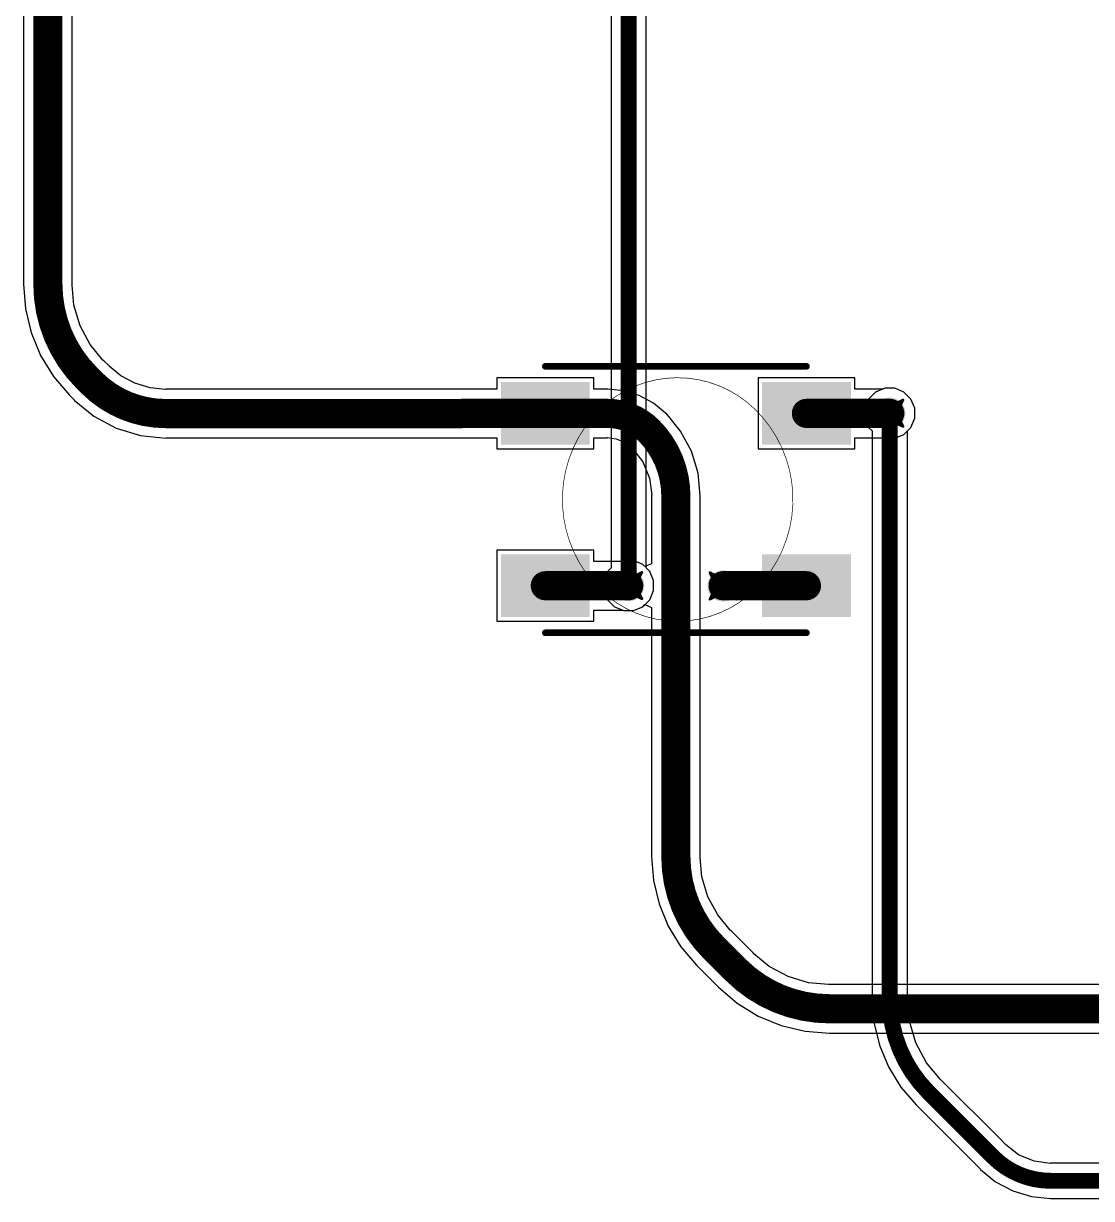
# Model space of a CAD drawing. Header units: inches. Extents: x -11 to 1110, y -7 to 455.
# Drawn here: x 615.97 to 636.42, y 104.83 to 127.33 of the extents above; entities that cross this region are included whole.
import ezdxf

# ---------------------------------------------------------------- set-up
doc = ezdxf.new("R2010")
doc.units = ezdxf.units.IN
for name, color, linetype in [('Bottom Layer', 5, 'Continuous'), ('Drill Drawing', 1, 'Continuous'), ('Mechanical 7', 56, 'Continuous'), ('Top Layer', 1, 'Continuous'), ('Top Overlay', 2, 'Continuous'), ('Top Paste', 8, 'Continuous'), ('Top Solder', 216, 'Continuous'), ('Via Holes', 16, 'Continuous')]:
    doc.layers.add(name, color=color, linetype=linetype)

msp = doc.modelspace()

# ---------------------------------------------------------------- hatches: boundary and pattern name
at = {"layer": 'Bottom Layer'}
h = msp.add_hatch(color=5, dxfattribs=at)
edge = h.paths.add_edge_path()
edge.add_arc((632.553, 119.865), 0.3, 0, 360)
h = msp.add_hatch(color=5, dxfattribs=at)
edge = h.paths.add_edge_path()
edge.add_arc((627.553, 116.565), 0.3, 0, 360)
h = msp.add_hatch(color=5, dxfattribs=at)
edge = h.paths.add_edge_path()
edge.add_arc((629.362, 116.558), 0.3, 0, 360)
at = {"layer": 'Top Layer'}
for points in [[(625.207, 120.362), (626.707, 120.362), (626.707, 119.362), (625.207, 119.362)], [(631.707, 119.362), (630.207, 119.362), (630.207, 120.362), (631.707, 120.362)], [(625.207, 117.062), (626.707, 117.062), (626.707, 116.062), (625.207, 116.062)], [(630.207, 117.062), (631.707, 117.062), (631.707, 116.062), (630.207, 116.062)]]:
    msp.add_hatch(color=1, dxfattribs=at).paths.add_polyline_path(points)
h = msp.add_hatch(color=1, dxfattribs=at)
edge = h.paths.add_edge_path()
edge.add_arc((632.553, 119.865), 0.3, 0, 360)
h = msp.add_hatch(color=1, dxfattribs=at)
edge = h.paths.add_edge_path()
edge.add_arc((627.553, 116.565), 0.3, 0, 360)
h = msp.add_hatch(color=1, dxfattribs=at)
edge = h.paths.add_edge_path()
edge.add_arc((629.362, 116.558), 0.3, 0, 360)
at = {"layer": 'Top Paste'}
for points in [[(625.207, 120.362), (626.707, 120.362), (626.707, 119.362), (625.207, 119.362)], [(631.707, 119.362), (630.207, 119.362), (630.207, 120.362), (631.707, 120.362)], [(625.207, 117.062), (626.707, 117.062), (626.707, 116.062), (625.207, 116.062)], [(630.207, 117.062), (631.707, 117.062), (631.707, 116.062), (630.207, 116.062)]]:
    msp.add_hatch(color=8, dxfattribs=at).paths.add_polyline_path(points)
at = {"layer": 'Top Solder'}
for points in [[(625.106, 120.463), (626.809, 120.463), (626.809, 119.26), (625.106, 119.26)], [(631.809, 119.26), (630.106, 119.26), (630.106, 120.463), (631.809, 120.463)], [(625.106, 117.163), (626.809, 117.163), (626.809, 115.96), (625.106, 115.96)], [(630.106, 117.163), (631.809, 117.163), (631.809, 115.96), (630.106, 115.96)]]:
    msp.add_hatch(color=216, dxfattribs=at).paths.add_polyline_path(points)
at = {"layer": 'Via Holes'}
h = msp.add_hatch(color=7, dxfattribs=at)
edge = h.paths.add_edge_path()
edge.add_arc((632.553, 119.865), 0.15, 0, 360)
h = msp.add_hatch(color=7, dxfattribs=at)
edge = h.paths.add_edge_path()
edge.add_arc((627.553, 116.565), 0.15, 0, 360)
h = msp.add_hatch(color=7, dxfattribs=at)
edge = h.paths.add_edge_path()
edge.add_arc((629.362, 116.558), 0.15, 0, 360)

# ---------------------------------------------------------------- linework, layer by layer
at = {"layer": 'Bottom Layer'}
for p, q in [((627.216, 128.702), (627.216, 116.904)), ((627.89, 116.904), (627.89, 128.702)), ((632.282, 120.27), (632.148, 120.136)), ((632.458, 120.343), (632.282, 120.27)), ((632.648, 120.343), (632.458, 120.343)), ((632.824, 120.27), (632.648, 120.343)), ((632.958, 120.136), (632.824, 120.27)), ((632.148, 120.136), (632.075, 119.96)), ((632.075, 119.96), (632.075, 119.77)), ((633.031, 119.96), (632.958, 120.136)), ((633.031, 119.77), (633.031, 119.96)), ((632.075, 119.77), (632.148, 119.594)), ((632.958, 119.594), (633.031, 119.77)), ((632.148, 119.594), (632.216, 119.526)), ((632.216, 119.526), (632.216, 108.655)), ((632.89, 119.526), (632.958, 119.594)), ((632.89, 108.655), (632.89, 119.526)), ((627.148, 116.836), (627.075, 116.66)), ((627.216, 116.904), (627.148, 116.836)), ((627.958, 116.836), (627.89, 116.904)), ((628.031, 116.66), (627.958, 116.836)), ((627.075, 116.66), (627.075, 116.47)), ((628.031, 116.47), (628.031, 116.66)), ((627.075, 116.47), (627.148, 116.294)), ((627.958, 116.294), (628.031, 116.47)), ((627.148, 116.294), (627.282, 116.16)), ((627.282, 116.16), (627.458, 116.087)), ((627.648, 116.087), (627.824, 116.16)), ((627.824, 116.16), (627.958, 116.294)), ((627.458, 116.087), (627.648, 116.087)), ((632.216, 108.655), (632.214, 108.655)), ((632.214, 108.655), (632.249, 108.205)), ((632.887, 108.64), (632.89, 108.655)), ((632.928, 108.224), (632.887, 108.64)), ((633.053, 107.81), (632.928, 108.224)), ((632.249, 108.205), (632.355, 107.765)), ((633.257, 107.428), (633.053, 107.81)), ((632.355, 107.765), (632.528, 107.348)), ((632.528, 107.348), (632.764, 106.963)), ((633.523, 107.105), (633.257, 107.428)), ((633.535, 107.097), (633.523, 107.105)), ((632.764, 106.963), (633.057, 106.619)), ((634.683, 105.949), (633.535, 107.097)), ((633.057, 106.619), (633.059, 106.621)), ((633.059, 106.621), (634.295, 105.385)), ((634.771, 105.861), (634.683, 105.949)), ((634.865, 105.783), (634.771, 105.861)), ((635.021, 105.664), (634.865, 105.783)), ((635.317, 105.542), (635.021, 105.664)), ((635.621, 105.501), (635.317, 105.542)), ((634.295, 105.385), (634.293, 105.383)), ((634.293, 105.383), (634.58, 105.148)), ((634.295, 105.385), (634.295, 105.385)), ((635.633, 105.504), (635.621, 105.501)), ((636.997, 105.504), (635.633, 105.504)), ((634.58, 105.148), (634.908, 104.972)), ((634.908, 104.972), (635.264, 104.864)), ((635.264, 104.864), (635.633, 104.828)), ((635.633, 104.828), (635.633, 104.831)), ((635.633, 104.831), (636.997, 104.831))]:
    msp.add_line(p, q, dxfattribs=at)
for points in [[(627.553, 116.565, 0.305, 0.305, 0), (627.553, 128.702, 0.305, 0.305, 0)], [(632.553, 108.655, 0.305, 0.305, 0), (632.553, 119.865, 0.305, 0.305, 0)], [(633.297, 106.859, 0.305, 0.305, -0.198912), (632.553, 108.655, 0.305, 0.305, 0)], [(633.297, 106.859, 0.305, 0.305, 0), (634.533, 105.623, 0.305, 0.305, 0)], [(635.633, 105.167, 0.305, 0.305, -0.198912), (634.533, 105.623, 0.305, 0.305, 0)], [(635.633, 105.167, 0.305, 0.305, 0), (637.336, 105.167, 0.305, 0.305, 0)]]:
    msp.add_lwpolyline(points, format="xyseb", dxfattribs=at)
for points in [[(632.477, 119.865, 0.152, 0.152, 1), (632.629, 119.865, 0.152, 0.152, 1)], [(627.477, 116.565, 0.152, 0.152, 1), (627.629, 116.565, 0.152, 0.152, 1)], [(632.477, 108.655, 0.152, 0.152, 1), (632.629, 108.655, 0.152, 0.152, 1)], [(632.477, 108.655, 0.152, 0.152, 1), (632.629, 108.655, 0.152, 0.152, 1)], [(633.221, 106.859, 0.152, 0.152, 1), (633.373, 106.859, 0.152, 0.152, 1)], [(633.221, 106.859, 0.152, 0.152, 1), (633.373, 106.859, 0.152, 0.152, 1)], [(634.456, 105.623, 0.152, 0.152, 1), (634.609, 105.623, 0.152, 0.152, 1)], [(634.456, 105.623, 0.152, 0.152, 1), (634.609, 105.623, 0.152, 0.152, 1)], [(635.557, 105.167, 0.152, 0.152, 1), (635.71, 105.167, 0.152, 0.152, 1)], [(635.557, 105.167, 0.152, 0.152, 1), (635.71, 105.167, 0.152, 0.152, 1)]]:
    msp.add_lwpolyline(points, format="xyseb", close=True, dxfattribs=at)
at = {"layer": 'Drill Drawing'}
for points in [[(632.299, 120.119, 0.0508, 0.0508, 0), (632.553, 119.992, 0.0508, 0.0508, 0)], [(632.299, 120.119, 0.0508, 0.0508, 0), (632.426, 119.865, 0.0508, 0.0508, 0)], [(632.553, 119.992, 0.0508, 0.0508, 0), (632.807, 120.119, 0.0508, 0.0508, 0)], [(632.68, 119.865, 0.0508, 0.0508, 0), (632.807, 120.119, 0.0508, 0.0508, 0)], [(632.299, 119.611, 0.0508, 0.0508, 0), (632.426, 119.865, 0.0508, 0.0508, 0)], [(632.299, 119.611, 0.0508, 0.0508, 0), (632.553, 119.738, 0.0508, 0.0508, 0)], [(632.553, 119.738, 0.0508, 0.0508, 0), (632.807, 119.611, 0.0508, 0.0508, 0)], [(632.68, 119.865, 0.0508, 0.0508, 0), (632.807, 119.611, 0.0508, 0.0508, 0)], [(627.299, 116.819, 0.0508, 0.0508, 0), (627.553, 116.692, 0.0508, 0.0508, 0)], [(627.299, 116.819, 0.0508, 0.0508, 0), (627.426, 116.565, 0.0508, 0.0508, 0)], [(627.553, 116.692, 0.0508, 0.0508, 0), (627.807, 116.819, 0.0508, 0.0508, 0)], [(627.68, 116.565, 0.0508, 0.0508, 0), (627.807, 116.819, 0.0508, 0.0508, 0)], [(629.108, 116.812, 0.0508, 0.0508, 0), (629.362, 116.685, 0.0508, 0.0508, 0)], [(629.108, 116.812, 0.0508, 0.0508, 0), (629.235, 116.558, 0.0508, 0.0508, 0)], [(629.362, 116.685, 0.0508, 0.0508, 0), (629.616, 116.812, 0.0508, 0.0508, 0)], [(629.489, 116.558, 0.0508, 0.0508, 0), (629.616, 116.812, 0.0508, 0.0508, 0)], [(627.299, 116.311, 0.0508, 0.0508, 0), (627.426, 116.565, 0.0508, 0.0508, 0)], [(627.68, 116.565, 0.0508, 0.0508, 0), (627.807, 116.311, 0.0508, 0.0508, 0)], [(629.108, 116.304, 0.0508, 0.0508, 0), (629.235, 116.558, 0.0508, 0.0508, 0)], [(629.489, 116.558, 0.0508, 0.0508, 0), (629.616, 116.304, 0.0508, 0.0508, 0)], [(627.299, 116.311, 0.0508, 0.0508, 0), (627.553, 116.438, 0.0508, 0.0508, 0)], [(627.553, 116.438, 0.0508, 0.0508, 0), (627.807, 116.311, 0.0508, 0.0508, 0)], [(629.108, 116.304, 0.0508, 0.0508, 0), (629.362, 116.431, 0.0508, 0.0508, 0)], [(629.362, 116.431, 0.0508, 0.0508, 0), (629.616, 116.304, 0.0508, 0.0508, 0)]]:
    msp.add_lwpolyline(points, format="xyseb", dxfattribs=at)
for points in [[(632.286, 120.119, 0.0254, 0.0254, 1), (632.312, 120.119, 0.0254, 0.0254, 1)], [(632.286, 120.119, 0.0254, 0.0254, 1), (632.312, 120.119, 0.0254, 0.0254, 1)], [(632.54, 119.992, 0.0254, 0.0254, 1), (632.566, 119.992, 0.0254, 0.0254, 1)], [(632.54, 119.992, 0.0254, 0.0254, 1), (632.566, 119.992, 0.0254, 0.0254, 1)], [(632.794, 120.119, 0.0254, 0.0254, 1), (632.82, 120.119, 0.0254, 0.0254, 1)], [(632.794, 120.119, 0.0254, 0.0254, 1), (632.82, 120.119, 0.0254, 0.0254, 1)], [(632.413, 119.865, 0.0254, 0.0254, 1), (632.439, 119.865, 0.0254, 0.0254, 1)], [(632.413, 119.865, 0.0254, 0.0254, 1), (632.439, 119.865, 0.0254, 0.0254, 1)], [(632.54, 119.738, 0.0254, 0.0254, 1), (632.566, 119.738, 0.0254, 0.0254, 1)], [(632.54, 119.738, 0.0254, 0.0254, 1), (632.566, 119.738, 0.0254, 0.0254, 1)], [(632.667, 119.865, 0.0254, 0.0254, 1), (632.693, 119.865, 0.0254, 0.0254, 1)], [(632.667, 119.865, 0.0254, 0.0254, 1), (632.693, 119.865, 0.0254, 0.0254, 1)], [(632.286, 119.611, 0.0254, 0.0254, 1), (632.312, 119.611, 0.0254, 0.0254, 1)], [(632.286, 119.611, 0.0254, 0.0254, 1), (632.312, 119.611, 0.0254, 0.0254, 1)], [(632.794, 119.611, 0.0254, 0.0254, 1), (632.82, 119.611, 0.0254, 0.0254, 1)], [(632.794, 119.611, 0.0254, 0.0254, 1), (632.82, 119.611, 0.0254, 0.0254, 1)], [(627.286, 116.819, 0.0254, 0.0254, 1), (627.312, 116.819, 0.0254, 0.0254, 1)], [(627.286, 116.819, 0.0254, 0.0254, 1), (627.312, 116.819, 0.0254, 0.0254, 1)], [(627.794, 116.819, 0.0254, 0.0254, 1), (627.82, 116.819, 0.0254, 0.0254, 1)], [(627.794, 116.819, 0.0254, 0.0254, 1), (627.82, 116.819, 0.0254, 0.0254, 1)], [(629.095, 116.812, 0.0254, 0.0254, 1), (629.121, 116.812, 0.0254, 0.0254, 1)], [(629.095, 116.812, 0.0254, 0.0254, 1), (629.121, 116.812, 0.0254, 0.0254, 1)], [(629.603, 116.812, 0.0254, 0.0254, 1), (629.629, 116.812, 0.0254, 0.0254, 1)], [(629.603, 116.812, 0.0254, 0.0254, 1), (629.629, 116.812, 0.0254, 0.0254, 1)], [(627.413, 116.565, 0.0254, 0.0254, 1), (627.439, 116.565, 0.0254, 0.0254, 1)], [(627.413, 116.565, 0.0254, 0.0254, 1), (627.439, 116.565, 0.0254, 0.0254, 1)], [(627.54, 116.692, 0.0254, 0.0254, 1), (627.566, 116.692, 0.0254, 0.0254, 1)], [(627.54, 116.692, 0.0254, 0.0254, 1), (627.566, 116.692, 0.0254, 0.0254, 1)], [(627.667, 116.565, 0.0254, 0.0254, 1), (627.693, 116.565, 0.0254, 0.0254, 1)], [(627.667, 116.565, 0.0254, 0.0254, 1), (627.693, 116.565, 0.0254, 0.0254, 1)], [(629.222, 116.558, 0.0254, 0.0254, 1), (629.248, 116.558, 0.0254, 0.0254, 1)], [(629.222, 116.558, 0.0254, 0.0254, 1), (629.248, 116.558, 0.0254, 0.0254, 1)], [(629.349, 116.685, 0.0254, 0.0254, 1), (629.375, 116.685, 0.0254, 0.0254, 1)], [(629.349, 116.685, 0.0254, 0.0254, 1), (629.375, 116.685, 0.0254, 0.0254, 1)], [(629.476, 116.558, 0.0254, 0.0254, 1), (629.502, 116.558, 0.0254, 0.0254, 1)], [(629.476, 116.558, 0.0254, 0.0254, 1), (629.502, 116.558, 0.0254, 0.0254, 1)], [(627.286, 116.311, 0.0254, 0.0254, 1), (627.312, 116.311, 0.0254, 0.0254, 1)], [(627.286, 116.311, 0.0254, 0.0254, 1), (627.312, 116.311, 0.0254, 0.0254, 1)], [(627.54, 116.438, 0.0254, 0.0254, 1), (627.566, 116.438, 0.0254, 0.0254, 1)], [(627.54, 116.438, 0.0254, 0.0254, 1), (627.566, 116.438, 0.0254, 0.0254, 1)], [(627.794, 116.311, 0.0254, 0.0254, 1), (627.82, 116.311, 0.0254, 0.0254, 1)], [(627.794, 116.311, 0.0254, 0.0254, 1), (627.82, 116.311, 0.0254, 0.0254, 1)], [(629.095, 116.304, 0.0254, 0.0254, 1), (629.121, 116.304, 0.0254, 0.0254, 1)], [(629.095, 116.304, 0.0254, 0.0254, 1), (629.121, 116.304, 0.0254, 0.0254, 1)], [(629.349, 116.431, 0.0254, 0.0254, 1), (629.375, 116.431, 0.0254, 0.0254, 1)], [(629.349, 116.431, 0.0254, 0.0254, 1), (629.375, 116.431, 0.0254, 0.0254, 1)], [(629.603, 116.304, 0.0254, 0.0254, 1), (629.629, 116.304, 0.0254, 0.0254, 1)], [(629.603, 116.304, 0.0254, 0.0254, 1), (629.629, 116.304, 0.0254, 0.0254, 1)]]:
    msp.add_lwpolyline(points, format="xyseb", close=True, dxfattribs=at)
at = {"layer": 'Mechanical 7'}
for points in [[(626.847, 119.769, 0.0127, 0.0127, -0.438121), (629.965, 119.948, 0.0127, 0.0127, 0)], [(629.965, 119.948, 0.0127, 0.0127, -0.393044), (630.134, 116.658, 0.0127, 0.0127, 0)], [(627.017, 116.478, 0.0127, 0.0127, -0.391669), (626.847, 119.769, 0.0127, 0.0127, 0)], [(630.134, 116.658, 0.0127, 0.0127, -0.221683), (628.492, 115.88, 0.0127, 0.0127, 0)], [(628.492, 115.88, 0.0127, 0.0127, -0.193448), (627.017, 116.478, 0.0127, 0.0127, 0)]]:
    msp.add_lwpolyline(points, format="xyseb", dxfattribs=at)
for points in [[(629.961, 119.948, 0.00635, 0.00635, 1), (629.968, 119.948, 0.00635, 0.00635, 1)], [(629.961, 119.948, 0.00635, 0.00635, 1), (629.968, 119.948, 0.00635, 0.00635, 1)], [(626.844, 119.769, 0.00635, 0.00635, 1), (626.851, 119.769, 0.00635, 0.00635, 1)], [(626.844, 119.769, 0.00635, 0.00635, 1), (626.851, 119.769, 0.00635, 0.00635, 1)], [(630.131, 116.658, 0.00635, 0.00635, 1), (630.137, 116.658, 0.00635, 0.00635, 1)], [(630.131, 116.658, 0.00635, 0.00635, 1), (630.137, 116.658, 0.00635, 0.00635, 1)], [(627.014, 116.478, 0.00635, 0.00635, 1), (627.021, 116.478, 0.00635, 0.00635, 1)], [(627.014, 116.478, 0.00635, 0.00635, 1), (627.021, 116.478, 0.00635, 0.00635, 1)], [(628.489, 115.88, 0.00635, 0.00635, 1), (628.496, 115.88, 0.00635, 0.00635, 1)], [(628.489, 115.88, 0.00635, 0.00635, 1), (628.496, 115.88, 0.00635, 0.00635, 1)]]:
    msp.add_lwpolyline(points, format="xyseb", close=True, dxfattribs=at)
at = {"layer": 'Top Layer'}
for p, q in [((616.899, 122.337), (616.899, 130.948)), ((615.966, 128.586), (615.966, 122.337)), ((615.966, 122.337), (615.966, 122.337)), ((615.966, 122.337), (616.003, 121.867)), ((616.895, 122.316), (616.899, 122.337)), ((616.932, 121.931), (616.895, 122.316)), ((616.003, 121.867), (616.113, 121.408)), ((617.051, 121.541), (616.932, 121.931)), ((617.243, 121.181), (617.051, 121.541)), ((616.113, 121.408), (616.294, 120.972)), ((617.488, 120.883), (617.243, 121.181)), ((616.294, 120.972), (616.54, 120.57)), ((617.506, 120.871), (617.488, 120.883)), ((617.6, 120.776), (617.506, 120.871)), ((617.607, 120.766), (617.6, 120.776)), ((617.832, 120.581), (617.607, 120.766)), ((616.54, 120.57), (616.847, 120.211)), ((618.1, 120.439), (617.832, 120.581)), ((618.39, 120.351), (618.1, 120.439)), ((626.885, 120.54), (625.03, 120.54)), ((625.03, 120.54), (625.03, 120.328)), ((626.885, 120.328), (626.885, 120.54)), ((631.885, 120.54), (630.03, 120.54)), ((630.03, 120.54), (630.03, 119.184)), ((631.885, 120.328), (631.885, 120.54)), ((616.847, 120.211), (616.847, 120.211)), ((616.847, 120.211), (616.847, 120.211)), ((616.847, 120.211), (616.941, 120.117)), ((618.679, 120.322), (618.39, 120.351)), ((618.691, 120.325), (618.679, 120.322)), ((624.345, 120.325), (618.691, 120.325)), ((624.362, 120.328), (624.345, 120.325)), ((625.03, 120.328), (624.362, 120.328)), ((627.144, 120.328), (626.885, 120.328)), ((627.157, 120.325), (627.144, 120.328)), ((627.454, 120.296), (627.157, 120.325)), ((627.752, 120.206), (627.454, 120.296)), ((628.027, 120.059), (627.752, 120.206)), ((632.422, 120.328), (631.885, 120.328)), ((632.458, 120.343), (632.422, 120.328)), ((632.648, 120.343), (632.458, 120.343)), ((632.824, 120.27), (632.648, 120.343)), ((632.958, 120.136), (632.824, 120.27)), ((616.941, 120.117), (616.939, 120.115)), ((616.939, 120.115), (617.315, 119.807)), ((616.941, 120.117), (616.941, 120.117)), ((628.257, 119.869), (628.027, 120.059)), ((633.031, 119.96), (632.958, 120.136)), ((633.031, 119.77), (633.031, 119.96)), ((617.315, 119.807), (617.743, 119.578)), ((628.268, 119.862), (628.257, 119.869)), ((628.27, 119.863), (628.268, 119.862)), ((628.548, 119.524), (628.27, 119.863)), ((632.958, 119.594), (633.031, 119.77)), ((617.743, 119.578), (618.208, 119.437)), ((628.755, 119.137), (628.548, 119.524)), ((632.824, 119.46), (632.958, 119.594)), ((618.208, 119.437), (618.691, 119.389)), ((618.691, 119.389), (618.691, 119.392)), ((618.691, 119.392), (624.362, 119.392)), ((624.362, 119.392), (624.379, 119.396)), ((624.379, 119.396), (625.03, 119.396)), ((625.03, 119.396), (625.03, 119.184)), ((626.885, 119.184), (626.885, 119.396)), ((626.885, 119.396), (627.144, 119.396)), ((627.144, 119.396), (627.149, 119.397)), ((627.149, 119.397), (627.315, 119.375)), ((627.315, 119.375), (627.474, 119.309)), ((627.474, 119.309), (627.606, 119.208)), ((631.885, 119.184), (631.885, 119.396)), ((631.885, 119.396), (632.438, 119.396)), ((632.438, 119.396), (632.458, 119.387)), ((632.458, 119.387), (632.648, 119.387)), ((632.648, 119.387), (632.824, 119.46)), ((625.03, 119.184), (626.885, 119.184)), ((627.606, 119.208), (627.609, 119.203)), ((627.609, 119.203), (627.628, 119.19)), ((627.628, 119.19), (627.823, 118.936)), ((628.882, 118.717), (628.755, 119.137)), ((630.03, 119.184), (631.885, 119.184)), ((627.823, 118.936), (627.954, 118.62)), ((627.954, 118.62), (627.996, 118.303)), ((628.925, 118.28), (628.882, 118.717)), ((627.996, 118.303), (627.991, 118.28)), ((627.991, 118.28), (627.991, 116.982)), ((628.924, 111.379), (628.924, 118.28)), ((628.924, 118.28), (628.925, 118.28)), ((626.885, 117.24), (625.03, 117.24)), ((625.03, 117.24), (625.03, 115.884)), ((626.885, 117.028), (626.885, 117.24)), ((627.422, 117.028), (626.885, 117.028)), ((627.458, 117.043), (627.422, 117.028)), ((627.648, 117.043), (627.458, 117.043)), ((627.824, 116.97), (627.648, 117.043)), ((627.864, 116.93), (627.824, 116.97)), ((627.991, 116.982), (627.864, 116.93)), ((627.648, 116.087), (627.824, 116.16)), ((627.824, 116.16), (627.864, 116.201)), ((627.864, 116.201), (627.991, 116.148)), ((627.991, 116.148), (627.991, 111.379)), ((625.03, 115.884), (626.885, 115.884)), ((626.885, 115.884), (626.885, 116.096)), ((626.885, 116.096), (627.438, 116.096)), ((627.438, 116.096), (627.458, 116.087)), ((627.458, 116.087), (627.648, 116.087)), ((627.991, 111.379), (627.991, 111.379)), ((627.991, 111.379), (628.027, 110.918)), ((628.92, 111.359), (628.924, 111.379)), ((628.956, 110.985), (628.92, 111.359)), ((629.071, 110.607), (628.956, 110.985)), ((628.027, 110.918), (628.135, 110.469)), ((629.258, 110.258), (629.071, 110.607)), ((628.135, 110.469), (628.312, 110.042)), ((629.496, 109.967), (629.258, 110.258)), ((628.312, 110.042), (628.554, 109.648)), ((629.513, 109.956), (629.496, 109.967)), ((629.935, 109.534), (629.513, 109.956)), ((628.554, 109.648), (628.854, 109.297)), ((629.947, 109.516), (629.935, 109.534)), ((630.246, 109.271), (629.947, 109.516)), ((628.854, 109.297), (628.854, 109.297)), ((628.854, 109.297), (629.276, 108.875)), ((630.605, 109.079), (630.246, 109.271)), ((630.996, 108.96), (630.605, 109.079)), ((631.38, 108.923), (630.996, 108.96)), ((631.401, 108.927), (631.38, 108.923)), ((637.319, 108.927), (631.401, 108.927)), ((629.276, 108.875), (629.275, 108.875)), ((629.275, 108.875), (629.634, 108.568)), ((629.634, 108.568), (630.036, 108.322)), ((630.036, 108.322), (630.472, 108.141)), ((630.472, 108.141), (630.931, 108.031)), ((630.931, 108.031), (631.401, 107.994)), ((631.401, 107.994), (631.401, 107.994)), ((631.401, 107.994), (637.336, 107.994))]:
    msp.add_line(p, q, dxfattribs=at)
for points in [[(616.433, 122.337, 0.559, 0.559, 0), (616.433, 130.948, 0.559, 0.559, 0)], [(617.177, 120.541, 0.559, 0.559, -0.198912), (616.433, 122.337, 0.559, 0.559, 0)], [(617.177, 120.541, 0.559, 0.559, 0), (617.271, 120.447, 0.559, 0.559, 0)], [(618.691, 119.858, 0.559, 0.559, -0.198912), (617.271, 120.447, 0.559, 0.559, 0)], [(618.691, 119.858, 0.559, 0.559, 0), (624.362, 119.858, 0.559, 0.559, 0)], [(624.362, 119.862, 0.559, 0.559, 0), (625.957, 119.862, 0.559, 0.559, 0)], [(625.957, 119.862, 0.559, 0.559, 0), (627.144, 119.862, 0.559, 0.559, 0)], [(627.144, 119.862, 0.559, 0.559, -0.198912), (627.939, 119.532, 0.559, 0.559, 0)], [(630.957, 119.862, 0.559, 0.559, 0), (632.553, 119.862, 0.559, 0.559, 0)], [(627.939, 119.532, 0.559, 0.559, -0.198912), (628.457, 118.28, 0.559, 0.559, 0)], [(628.457, 111.379, 0.559, 0.559, 0), (628.457, 118.28, 0.559, 0.559, 0)], [(625.957, 116.562, 0.559, 0.559, 0), (627.553, 116.562, 0.559, 0.559, 0)], [(629.362, 116.562, 0.559, 0.559, 0), (630.957, 116.562, 0.559, 0.559, 0)], [(629.183, 109.626, 0.559, 0.559, -0.198912), (628.457, 111.379, 0.559, 0.559, 0)], [(629.183, 109.626, 0.559, 0.559, 0), (629.605, 109.205, 0.559, 0.559, 0)], [(631.401, 108.461, 0.559, 0.559, -0.198912), (629.605, 109.205, 0.559, 0.559, 0)], [(631.401, 108.461, 0.559, 0.559, 0), (637.336, 108.461, 0.559, 0.559, 0)]]:
    msp.add_lwpolyline(points, format="xyseb", dxfattribs=at)
for points in [[(616.293, 122.337, 0.279, 0.279, 1), (616.572, 122.337, 0.279, 0.279, 1)], [(616.293, 122.337, 0.279, 0.279, 1), (616.572, 122.337, 0.279, 0.279, 1)], [(617.037, 120.541, 0.279, 0.279, 1), (617.316, 120.541, 0.279, 0.279, 1)], [(617.037, 120.541, 0.279, 0.279, 1), (617.316, 120.541, 0.279, 0.279, 1)], [(617.131, 120.447, 0.279, 0.279, 1), (617.41, 120.447, 0.279, 0.279, 1)], [(617.131, 120.447, 0.279, 0.279, 1), (617.41, 120.447, 0.279, 0.279, 1)], [(618.552, 119.858, 0.279, 0.279, 1), (618.831, 119.858, 0.279, 0.279, 1)], [(618.552, 119.858, 0.279, 0.279, 1), (618.831, 119.858, 0.279, 0.279, 1)], [(624.222, 119.862, 0.279, 0.279, 1), (624.502, 119.862, 0.279, 0.279, 1)], [(624.222, 119.858, 0.279, 0.279, 1), (624.502, 119.858, 0.279, 0.279, 1)], [(625.818, 119.862, 0.279, 0.279, 1), (626.097, 119.862, 0.279, 0.279, 1)], [(625.818, 119.862, 0.279, 0.279, 1), (626.097, 119.862, 0.279, 0.279, 1)], [(627.004, 119.862, 0.279, 0.279, 1), (627.283, 119.862, 0.279, 0.279, 1)], [(627.004, 119.862, 0.279, 0.279, 1), (627.283, 119.862, 0.279, 0.279, 1)], [(630.818, 119.862, 0.279, 0.279, 1), (631.097, 119.862, 0.279, 0.279, 1)], [(632.413, 119.862, 0.279, 0.279, 1), (632.693, 119.862, 0.279, 0.279, 1)], [(627.799, 119.532, 0.279, 0.279, 1), (628.078, 119.532, 0.279, 0.279, 1)], [(627.799, 119.532, 0.279, 0.279, 1), (628.078, 119.532, 0.279, 0.279, 1)], [(628.318, 118.28, 0.279, 0.279, 1), (628.597, 118.28, 0.279, 0.279, 1)], [(628.318, 118.28, 0.279, 0.279, 1), (628.597, 118.28, 0.279, 0.279, 1)], [(625.818, 116.562, 0.279, 0.279, 1), (626.097, 116.562, 0.279, 0.279, 1)], [(627.413, 116.562, 0.279, 0.279, 1), (627.693, 116.562, 0.279, 0.279, 1)], [(629.222, 116.562, 0.279, 0.279, 1), (629.502, 116.562, 0.279, 0.279, 1)], [(630.818, 116.562, 0.279, 0.279, 1), (631.097, 116.562, 0.279, 0.279, 1)], [(628.318, 111.379, 0.279, 0.279, 1), (628.597, 111.379, 0.279, 0.279, 1)], [(628.318, 111.379, 0.279, 0.279, 1), (628.597, 111.379, 0.279, 0.279, 1)], [(629.044, 109.626, 0.279, 0.279, 1), (629.323, 109.626, 0.279, 0.279, 1)], [(629.044, 109.626, 0.279, 0.279, 1), (629.323, 109.626, 0.279, 0.279, 1)], [(629.466, 109.205, 0.279, 0.279, 1), (629.745, 109.205, 0.279, 0.279, 1)], [(629.466, 109.205, 0.279, 0.279, 1), (629.745, 109.205, 0.279, 0.279, 1)], [(631.262, 108.461, 0.279, 0.279, 1), (631.541, 108.461, 0.279, 0.279, 1)], [(631.262, 108.461, 0.279, 0.279, 1), (631.541, 108.461, 0.279, 0.279, 1)]]:
    msp.add_lwpolyline(points, format="xyseb", close=True, dxfattribs=at)
at = {"layer": 'Top Overlay'}
for points in [[(625.957, 120.763, 0.127, 0.127, 0), (630.957, 120.763, 0.127, 0.127, 0)], [(624.901, 120.015, 0.254, 0.254, 0), (625.028, 119.888, 0.254, 0.254, 0)], [(624.901, 119.761, 0.254, 0.254, 0), (624.901, 120.015, 0.254, 0.254, 0)], [(624.901, 119.761, 0.254, 0.254, 0), (625.028, 119.888, 0.254, 0.254, 0)], [(625.957, 115.661, 0.127, 0.127, 0), (630.957, 115.661, 0.127, 0.127, 0)]]:
    msp.add_lwpolyline(points, format="xyseb", dxfattribs=at)
for points in [[(625.926, 120.763, 0.0635, 0.0635, 1), (625.989, 120.763, 0.0635, 0.0635, 1)], [(630.926, 120.763, 0.0635, 0.0635, 1), (630.989, 120.763, 0.0635, 0.0635, 1)], [(624.838, 120.015, 0.127, 0.127, 1), (624.965, 120.015, 0.127, 0.127, 1)], [(624.838, 120.015, 0.127, 0.127, 1), (624.965, 120.015, 0.127, 0.127, 1)], [(624.965, 119.888, 0.127, 0.127, 1), (625.092, 119.888, 0.127, 0.127, 1)], [(624.965, 119.888, 0.127, 0.127, 1), (625.092, 119.888, 0.127, 0.127, 1)], [(624.838, 119.761, 0.127, 0.127, 1), (624.965, 119.761, 0.127, 0.127, 1)], [(624.838, 119.761, 0.127, 0.127, 1), (624.965, 119.761, 0.127, 0.127, 1)], [(625.926, 115.661, 0.0635, 0.0635, 1), (625.989, 115.661, 0.0635, 0.0635, 1)], [(630.926, 115.661, 0.0635, 0.0635, 1), (630.989, 115.661, 0.0635, 0.0635, 1)]]:
    msp.add_lwpolyline(points, format="xyseb", close=True, dxfattribs=at)

doc.saveas('drawing.dxf')
